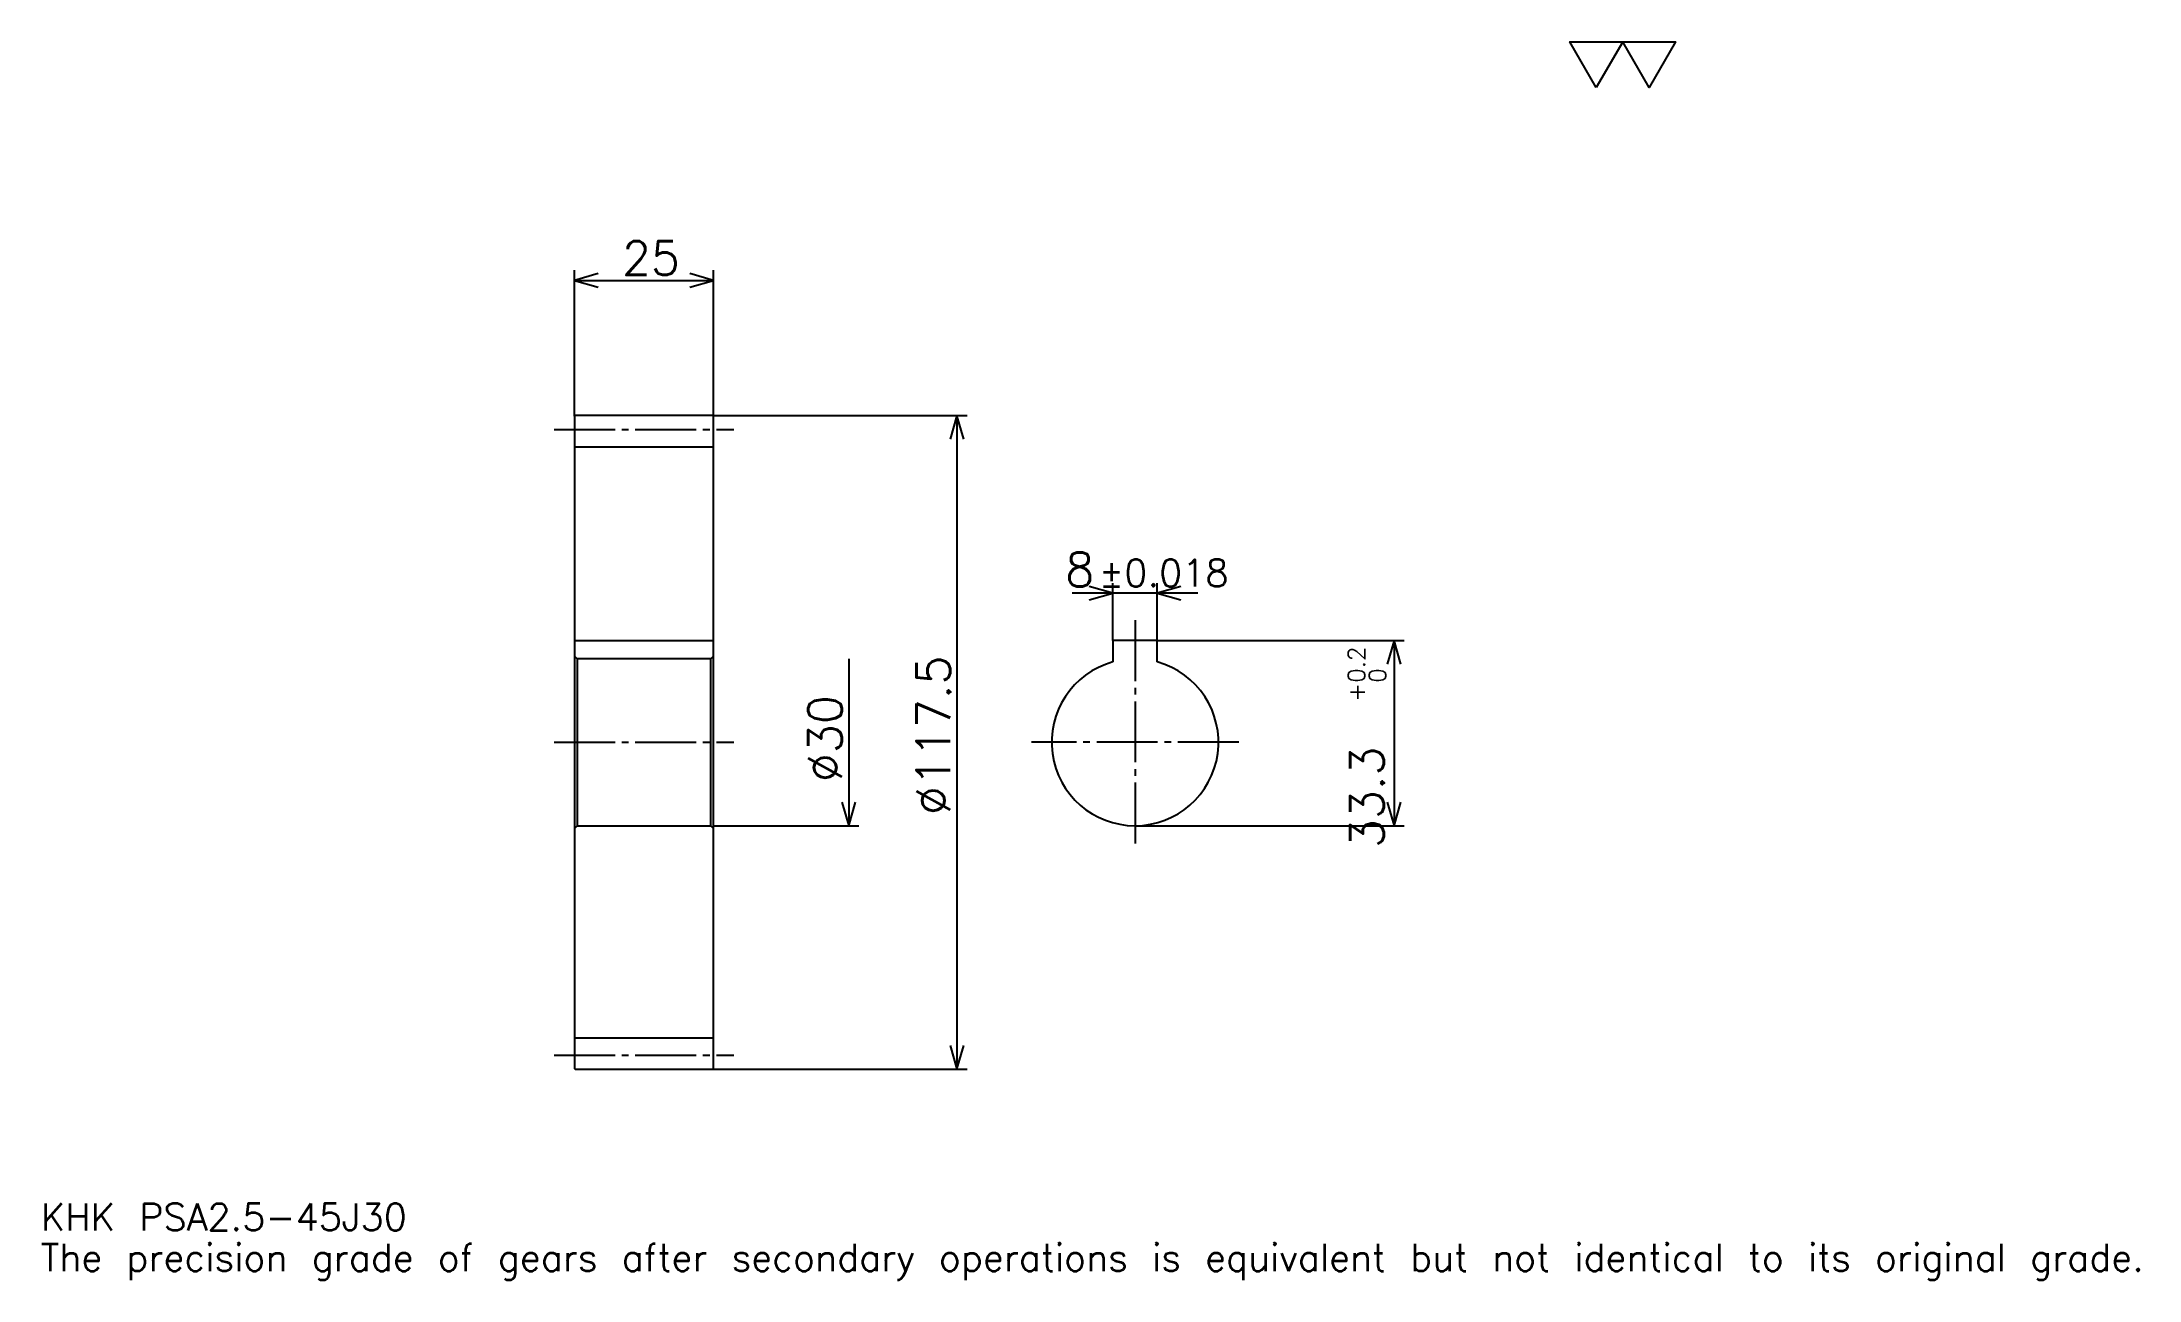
# Model space of a CAD drawing. Extents: x 12 to 389, y 4 to 227.
import ezdxf

# ---------------------------------------------------------------- set-up
doc = ezdxf.new("R2010")
doc.units = 0
doc.linetypes.add('DASHDOT', pattern=[14.592392, 10.944293, -1.216033, 1.216033, -1.216033])
doc.layers.get('0').update_dxf_attribs({"linetype": 'CONTINUOUS'})
doc.layers.add('DASHDOT', color=6, linetype='DASHDOT')
doc.styles.add('KANJI', font='TXT', dxfattribs={"bigfont": 'BIGFONT'})

msp = doc.modelspace()

# ---------------------------------------------------------------- linework, layer by layer
at = {"color": 5}
for p, q in [((108.115494, 159.908295), (108.115494, 186.052979)), ((133.115494, 159.908295), (133.115494, 186.052979)), ((108.115494, 184.228943), (133.115494, 184.228943)), ((108.115494, 159.808289), (108.115494, 159.908295)), ((133.015488, 159.908295), (133.115494, 159.908295)), ((133.115494, 159.908295), (178.716721, 159.908295)), ((133.115494, 159.808289), (133.115494, 159.908295)), ((176.89267, 159.908295), (176.89267, 42.408287)), ((204.917114, 119.458282), (204.917114, 129.794556)), ((212.917114, 119.458282), (212.917114, 129.794556)), ((220.213318, 127.970512), (197.620926, 127.970512)), ((212.917114, 119.458282), (257.302307, 119.458282)), ((255.478256, 119.458282), (255.478256, 86.158287)), ((157.436142, 116.158287), (157.436142, 86.158287)), ((133.115494, 86.158287), (159.260193, 86.158287)), ((208.917114, 86.158287), (257.302307, 86.158287)), ((133.015488, 42.408287), (133.115494, 42.408287)), ((133.115494, 42.408287), (178.716721, 42.408287))]:
    msp.add_line(p, q, dxfattribs=at)
at = {"color": 4}
for p, q in [((108.115494, 154.283295), (133.115494, 154.283295)), ((108.115494, 119.458282), (133.115494, 119.458282)), ((133.115494, 116.658287), (132.615494, 116.158287)), ((108.115494, 85.658287), (108.615494, 86.158287)), ((133.115494, 85.658287), (132.615494, 86.158287)), ((108.115494, 48.033287), (133.115494, 48.033287))]:
    msp.add_line(p, q, dxfattribs=at)
at = {"color": 7}
msp.add_lwpolyline([(291.847839, 218.885864), (287.105316, 227.106247), (306.075409, 227.106247), (301.332886, 218.885864), (296.590363, 227.106247), (291.847839, 218.885864)], dxfattribs=at)
at = {"color": 5}
for points in [[(112.371605, 185.444977), (108.115494, 184.228943), (112.371605, 183.012909)], [(128.859375, 183.012909), (133.115494, 184.228943), (128.859375, 185.444977)], [(178.108704, 155.652176), (176.89267, 159.908295), (175.676636, 155.652176)], [(200.661011, 126.754486), (204.917114, 127.970512), (200.661011, 129.186554)], [(217.173233, 129.186554), (212.917114, 127.970512), (217.173233, 126.754486)], [(256.694275, 115.202171), (255.478256, 119.458282), (254.262222, 115.202171)], [(156.220108, 90.414398), (157.436142, 86.158287), (158.652176, 90.414398)], [(254.262222, 90.414398), (255.478256, 86.158287), (256.694275, 90.414398)], [(175.676636, 46.664402), (176.89267, 42.408287), (178.108704, 46.664402)]]:
    msp.add_lwpolyline(points, dxfattribs=at)
at = {"color": 4}
for points in [[(108.115494, 85.658287), (108.115494, 42.508286), (108.215492, 42.408287), (133.015488, 42.408287), (133.115494, 42.508286), (133.115494, 159.808289), (133.015488, 159.908295), (108.215492, 159.908295), (108.115494, 159.808289), (108.115494, 85.658287)], [(212.917114, 115.61512), (212.917114, 119.458282), (204.917114, 119.458282), (204.917114, 115.61512)], [(108.115494, 116.658287), (108.615494, 116.158287), (108.615494, 86.158287), (132.615494, 86.158287), (132.615494, 116.158287), (108.615494, 116.158287)]]:
    msp.add_lwpolyline(points, dxfattribs=at)
msp.add_arc((208.917114, 101.158287), 15, 105.46601032, 74.53398968, dxfattribs=at)
at = {"layer": 'DASHDOT', "color": 7}
for p, q in [((104.4674, 157.408295), (136.763596, 157.408295)), ((208.917114, 123.106384), (208.917114, 82.510193)), ((104.4674, 101.158287), (136.763596, 101.158287)), ((227.565216, 101.158287), (190.269028, 101.158287)), ((104.4674, 44.908287), (136.763596, 44.908287))]:
    msp.add_line(p, q, dxfattribs=at)

# ---------------------------------------------------------------- texts
at = {"color": 7, "style": 'KANJI'}
for s, height, p in [('25', 6.080163, (116.663391, 185.201752)), ('8', 6.080163, (196.366455, 129.186554)), ('%%p0.018', 4.86413, (202.385071, 129.186554)), ('KHK PSA2.5-45J30', 4.86413, (12.160326, 13.376359)), ('The precision grade of gears after secondary operations is equivalent but not identical to its original grade.', 4.86413, (12.160326, 6.080163))]:
    msp.add_text(s, height=height, dxfattribs=at).set_placement(p)
for s, height, p in [('0.2', 3.040082, (250.249313, 111.863808)), ('%%c117.5', 6.080163, (175.676636, 88.085938)), ('0', 3.040082, (254.019012, 111.863808)), ('+', 3.040082, (250.249313, 108.458916)), ('%%c30', 6.080163, (156.220108, 94.014099)), ('33.3', 6.080163, (253.654205, 82.141563))]:
    msp.add_text(s, height=height, rotation=90, dxfattribs=at).set_placement(p)

doc.saveas('drawing.dxf')
